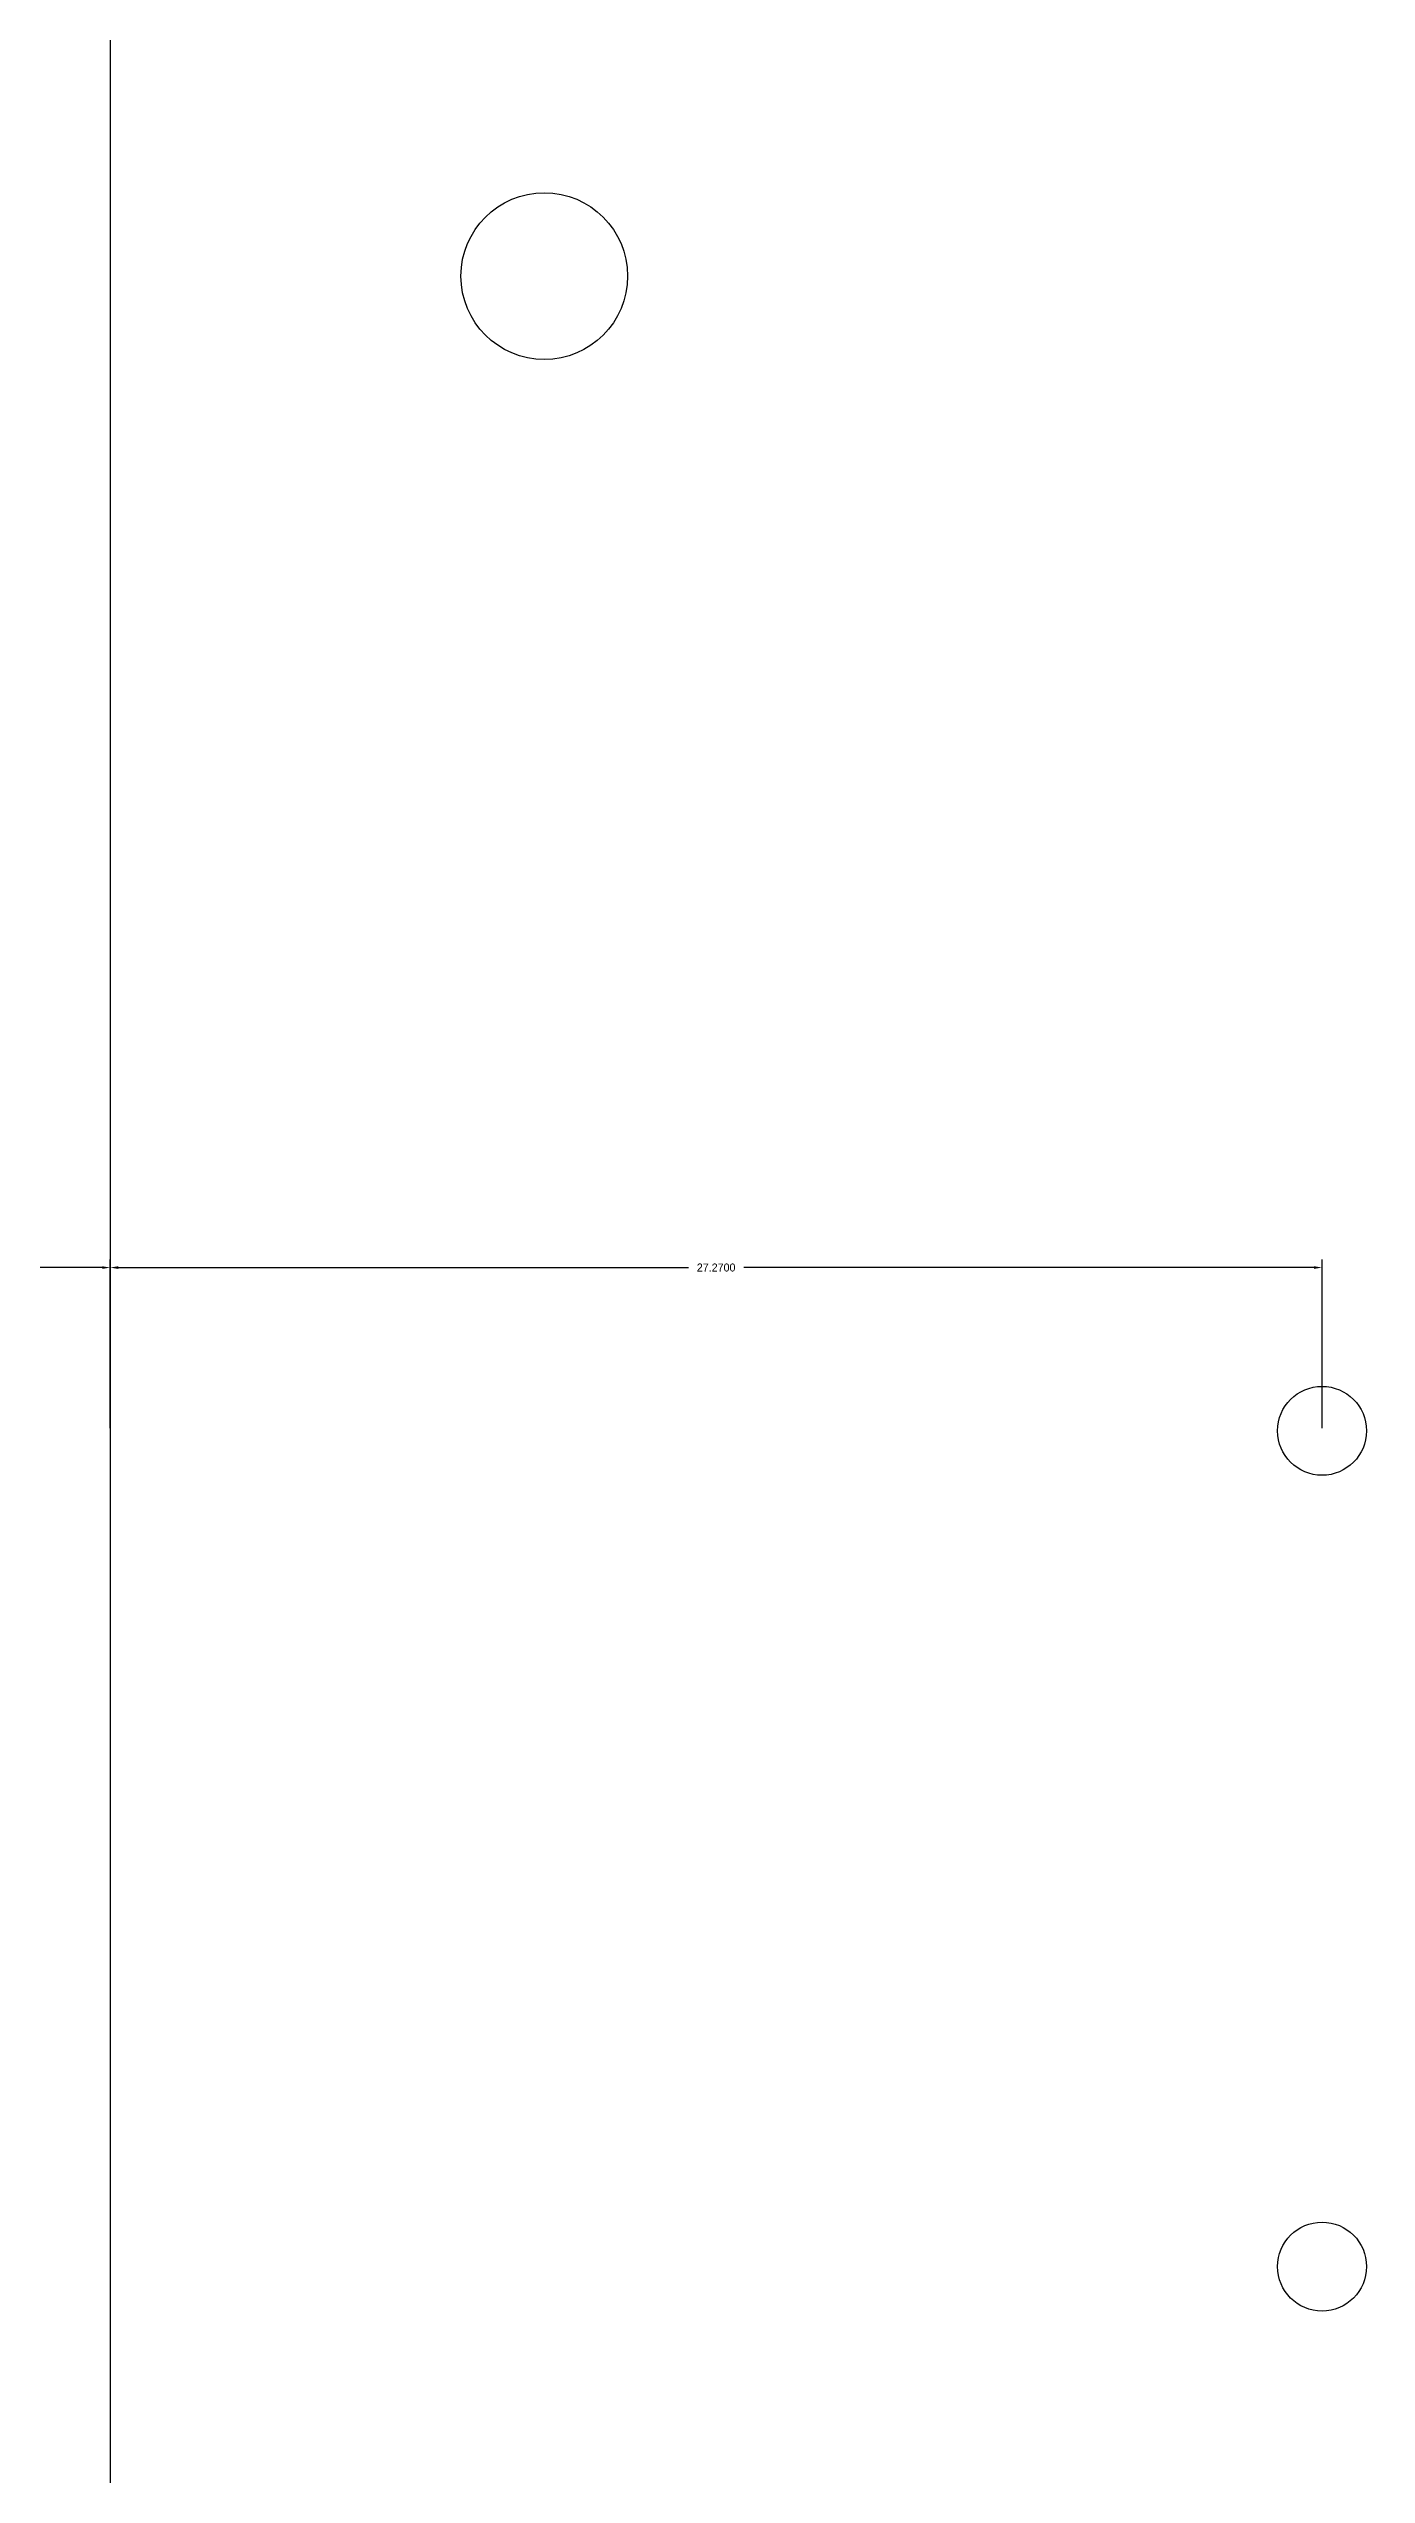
# Model space of a CAD drawing. Header units: millimetres. Extents: x 118 to 284, y -36 to 332.
# Drawn here: x 185.7 to 215.4, y 145.2 to 199.8 of the extents above; entities that cross this region are included whole.
import ezdxf

# ---------------------------------------------------------------- set-up
doc = ezdxf.new("R2010")
doc.units = ezdxf.units.MM
doc.header["$MEASUREMENT"] = 0
doc.layers.get('Defpoints').update_dxf_attribs({"color": 240})
doc.layers.add('参考线', color=180, linetype='Continuous')
doc.dimstyles.get("Standard").update_dxf_attribs({"dimtxt": 0.18, "dimasz": 0.18, "dimexe": 0.18, "dimexo": 0.0625, "dimgap": 0.09, "dimtad": 0, "dimtih": 1, "dimtoh": 1, "dimdec": 4, "dimzin": 0, "dimdsep": 46, "dimtxsty": 'Standard', "dimcen": 0.09, "dimadec": 0, "dimazin": 0, "dimtfac": 1, "dimtdec": 4, "dimtofl": 0, "dimtmove": 0, "dimatfit": 3, "dimfxl": 1, "dimtolj": 1, "dimtzin": 0, "dimarcsym": 0})

# ---------------------------------------------------------------- blocks, each defined once
blk = doc.blocks.new('*U5')
at = {"linetype": 'Continuous'}
blk.add_circle((0, 0), 1, dxfattribs=at)
blk = doc.blocks.new('*U6')
at = {"color": 0, "linetype": 'ByBlock', "lineweight": -2, "transparency": 16777216}
for p in [(0, 54.54), (18.8, 54.54), (0, 0), (18.8, 0)]:
    blk.add_blockref('*U5', p, dxfattribs=at)
blk = doc.blocks.new('*D7')
at = {"layer": 'Defpoints', "color": 0, "linetype": 'Continuous', "transparency": 16777216}
for p in [(187.12, 172.335), (159.85, 168.663), (187.12, 168.663)]:
    blk.add_point(p, dxfattribs=at)
at = {"layer": '参考线', "color": 0, "linetype": 'Continuous', "lineweight": -2, "transparency": 16777216}
for p, q in [((159.85, 168.726), (159.85, 172.515)), ((187.12, 168.726), (187.12, 172.515)), ((160.03, 172.335), (172.863, 172.335)), ((186.94, 172.335), (174.106, 172.335))]:
    blk.add_line(p, q, dxfattribs=at)
at = {"layer": '参考线', "color": 0, "linetype": 'Continuous', "transparency": 16777216}
for points in [[(160.03, 172.365), (160.03, 172.305), (159.85, 172.335)], [(186.94, 172.365), (186.94, 172.305), (187.12, 172.335)]]:
    blk.add_solid(points, dxfattribs=at)
at = {"layer": '参考线', "color": 0, "linetype": 'Continuous', "transparency": 16777216, "insert": (173.485, 172.335), "char_height": 0.18, "attachment_point": 5}
blk.add_mtext('\\A1;27.2700', dxfattribs=at)
blk = doc.blocks.new('*D9')
at = {"layer": 'Defpoints', "color": 0, "linetype": 'Continuous', "transparency": 16777216}
for p in [(187.12, 172.335), (187.12, 168.663), (214.39, 168.663)]:
    blk.add_point(p, dxfattribs=at)
at = {"layer": '参考线', "color": 0, "linetype": 'Continuous', "lineweight": -2, "transparency": 16777216}
for p, q in [((187.12, 168.726), (187.12, 172.515)), ((214.39, 168.726), (214.39, 172.515)), ((187.3, 172.335), (200.133, 172.335)), ((214.21, 172.335), (201.376, 172.335))]:
    blk.add_line(p, q, dxfattribs=at)
at = {"layer": '参考线', "color": 0, "linetype": 'Continuous', "transparency": 16777216}
for points in [[(187.3, 172.365), (187.3, 172.305), (187.12, 172.335)], [(214.21, 172.365), (214.21, 172.305), (214.39, 172.335)]]:
    blk.add_solid(points, dxfattribs=at)
at = {"layer": '参考线', "color": 0, "linetype": 'Continuous', "transparency": 16777216, "insert": (200.755, 172.335), "char_height": 0.18, "attachment_point": 5}
blk.add_mtext('\\A1;27.2700', dxfattribs=at)

msp = doc.modelspace()

# ---------------------------------------------------------------- linework, layer by layer
msp.add_circle((196.88735, 194.63614), 1.875)
at = {"layer": '参考线', "linetype": 'Continuous'}
msp.add_line((187.11977, 278.4237), (187.11977, -35.87705), dxfattribs=at)

# ---------------------------------------------------------------- block references
at = {"linetype": 'Continuous', "rotation": 270}
msp.add_blockref('*U6', (159.84982, 168.66343), dxfattribs=at)

# ---------------------------------------------------------------- dimensions: what is measured, and where the dimension line sits
at = {"layer": '参考线', "linetype": 'Continuous'}
for p1, picture, middle in [((159.84982, 168.66343), '*D7', (173.484797, 172.334534)), ((214.38982, 168.66343), '*D9', (200.754797, 172.334534))]:
    dim = msp.add_linear_dim(base=(187.119775, 172.334534), p1=p1, p2=(187.119775, 168.66343), dimstyle='Standard', dxfattribs=at)
    dim.commit()
    dim.dimension.update_dxf_attribs({"geometry": picture, "text_midpoint": middle})

doc.saveas('drawing.dxf')
